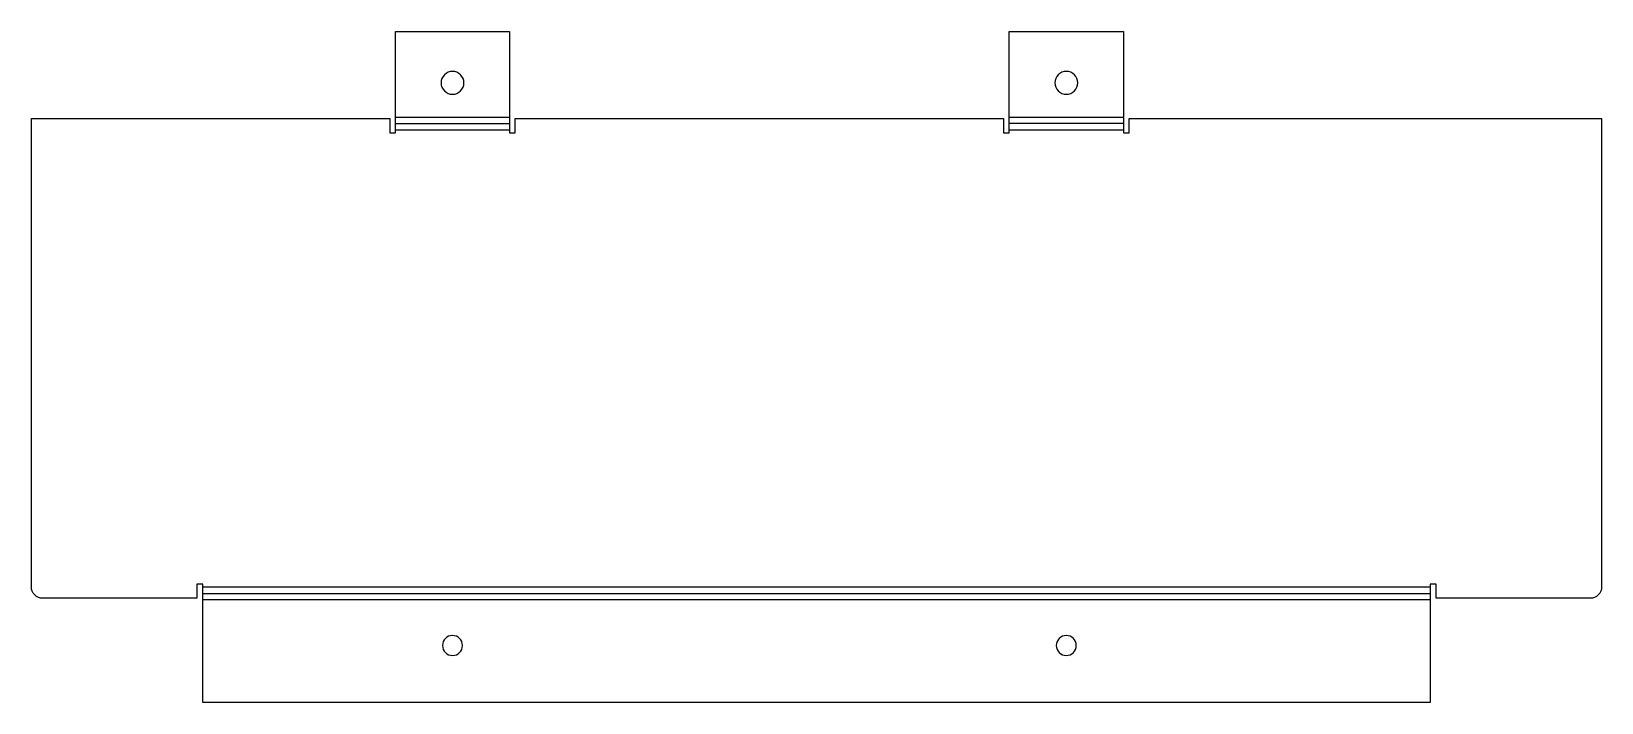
# Model space of a CAD drawing. Header units: millimetres. Extents: x -30 to 245, y 0 to 118.
import ezdxf

# ---------------------------------------------------------------- set-up
doc = ezdxf.new("R2010")
doc.units = ezdxf.units.MM

msp = doc.modelspace()

# ---------------------------------------------------------------- linework, layer by layer
at = {"layer": 'BEND'}
for p, q in [((33.75, 101.39), (53.75, 101.39)), ((161.25, 101.39), (141.25, 101.39)), ((0, 19.13), (215, 19.13))]:
    msp.add_line(p, q, dxfattribs=at)
at = {"layer": 'BEND_EXTENT'}
for p, q in [((33.75, 102.52), (53.75, 102.52)), ((141.25, 102.52), (161.25, 102.52)), ((53.75, 100.26), (33.75, 100.26)), ((161.25, 100.26), (141.25, 100.26)), ((0, 20.26), (215, 20.26)), ((215, 18), (0, 18))]:
    msp.add_line(p, q, dxfattribs=at)
at = {"layer": 'INTERIOR_PROFILES', "extrusion": (0, 0, -1)}
for centre, radius in [((-43.75, 108.52), 2), ((-151.25, 108.52), 2), ((-43.75, 10), 1.75), ((-151.25, 10), 1.75)]:
    msp.add_circle(centre, radius, dxfattribs=at)
at = {"layer": 'OUTER_PROFILES'}
msp.add_lwpolyline([(162.25, 99.76), (162.25, 102.26), (245, 102.26), (245, 20.26, -0.414214), (243, 18.26), (216, 18.26), (216, 20.76), (215, 20.76), (215, 0), (0, 0), (0, 20.76), (-1, 20.76), (-1, 18.26), (-28, 18.26, -0.414214), (-30, 20.26), (-30, 102.26), (32.75, 102.26), (32.75, 99.76), (33.75, 99.76), (33.75, 117.52), (53.75, 117.52), (53.75, 99.76), (54.75, 99.76), (54.75, 102.26), (140.25, 102.26), (140.25, 99.76), (141.25, 99.76), (141.25, 117.52), (161.25, 117.52), (161.25, 99.76)], format="xyb", close=True, dxfattribs=at)

doc.saveas('drawing.dxf')
